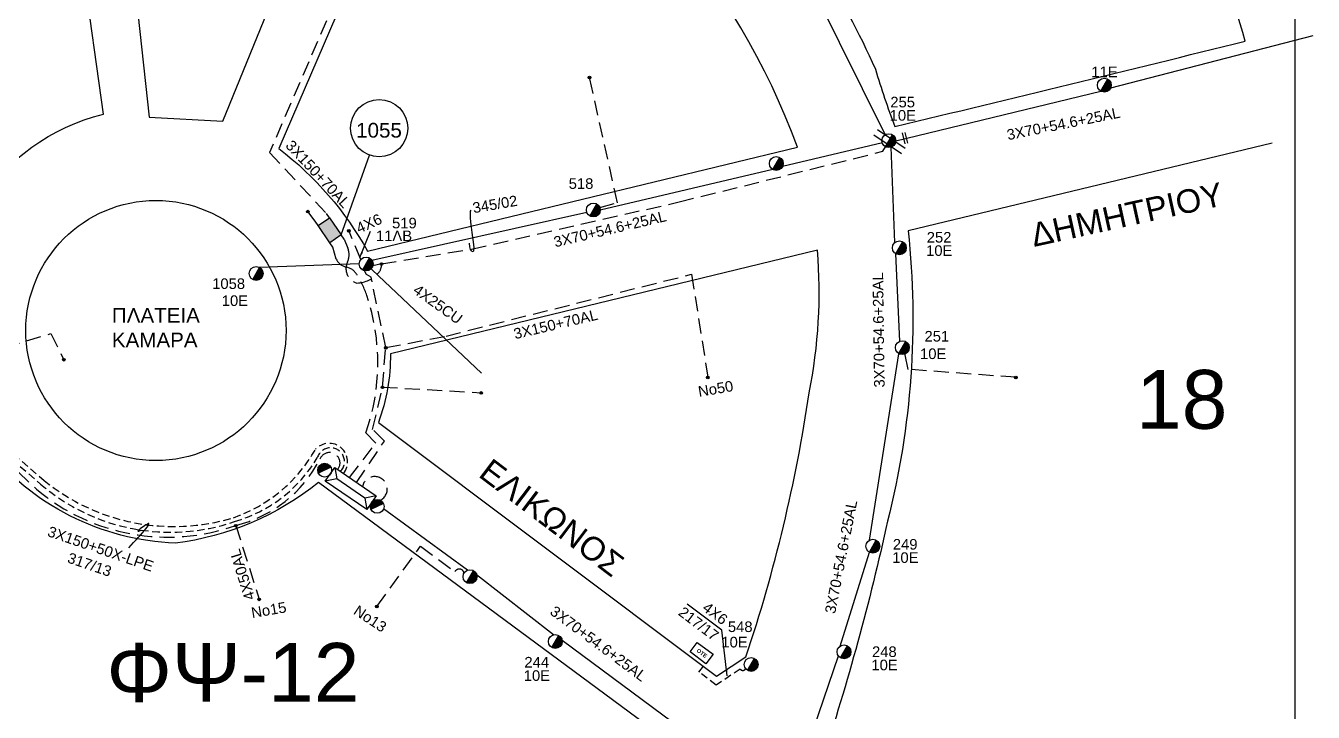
# Model space of a CAD drawing. Header units: millimetres. Extents: x 875 to 3140, y 727 to 1775.
# Drawn here: x 2693.9 to 2912.6, y 945.4 to 1062 of the extents above; entities that cross this region are included whole.
import ezdxf
from ezdxf.enums import TextEntityAlignment as Align

# ---------------------------------------------------------------- set-up
doc = ezdxf.new("R2010")
doc.units = ezdxf.units.MM
doc.linetypes.add('DASHED', pattern=[19.05, 12.7, -6.35])
for name, color, linetype in [('Link Box 4 Διευθύνσεων', 7, 'Continuous'), ('Pillar OTE', 7, 'Continuous'), ('Γέφυρες Εναερίου Δικτύου', 7, 'Continuous'), ('Γυμνά εναέρια ΧΤ (3Φ)   4x50AL', 7, 'Continuous'), ('Επιγραφές - Σχήματα', 7, 'Continuous'), ('Καλώδια ΧΤ   3x150+50AL XLPE', 7, 'DASHED'), ('Καλώδια ΧΤ   3x150+70AL', 7, 'DASHED'), ('Καλώδια ΧΤ   4x25CU', 7, 'DASHED'), ('Μηχανική τομή', 7, 'Continuous'), ('Στύλος ΦΜ', 7, 'Continuous'), ('Στύλος ΦΜ @ 1', 7, 'Continuous'), ('Συνδέσεις', 7, 'Continuous'), ('Συνεστραμμένα ΧΤ   3x70+54.6+25AL', 7, 'SYN_LINE'), ('Τομή', 7, 'Continuous'), ('Υποσταθμός εναέριος 2 στύλων', 7, 'Continuous'), ('Υποσταθμός πόλεως', 7, 'Continuous'), ('Υπόβαθρο ΔΕΗ', 7, 'Continuous'), ('Υπόγεια καλώδια Παροχών ΧΤ   4x50AL', 7, 'DASHED'), ('Υπόγεια καλώδια Παροχών ΧΤ   4x6', 7, 'DASHED')]:
    doc.layers.add(name, color=color, linetype=linetype)
doc.styles.add('ar', font='arial.ttf')
doc.styles.get("Standard").update_dxf_attribs({"font": 'arial.ttf'})
doc.linetypes.add('SYN_LINE', pattern='A,0.5,-0.0001,["/\\/\\/\\/",Standard,S=0.1,R=0,X=0,Y=-0.05],-0.25', length=0.7501)
doc.dimstyles.new('ISO-25', dxfattribs={"dimtxt": 2.5, "dimasz": 2.5, "dimexe": 1.25, "dimexo": 0.625, "dimtad": 1, "dimtxsty": 'Standard', "dimcen": 2.5, "dimadec": 0, "dimazin": 0, "dimtfac": 1, "dimtmove": 0, "dimatfit": 3, "dimfxl": 1, "dimarcsym": 0})

# ---------------------------------------------------------------- blocks, each defined once
blk = doc.blocks.new('ΥΠΑΡΧΩΝ ΤΣΙΜΕΝΤΕΝΙΟΣ ΣΤΥΛΟΣ')
at = {"layer": 'Στύλος ΦΜ'}
blk.add_hatch(color=256, dxfattribs=at).paths.add_polyline_path([(-1.29, -2.28, 0.574793), (2.62, 0, 0.268822), (1.3, 2.27)])
blk.add_line((-1.29, -2.28), (1.3, 2.27), dxfattribs=at)
blk.add_circle((0, 0), 2.62, dxfattribs=at)
at = {"layer": 'Στύλος ΦΜ', "flags": 4}
for tag, p in [('ΑΡΙΘΜΟΣ', (-4.68, 8.05)), ('ΤΥΠΟΣ', (-4.91, 3.03))]:
    blk.add_attdef(tag, p, '', height=4, dxfattribs=at)
blk = doc.blocks.new('ΥΠΟΣΤΑΘΜΟΣ ΕΝΑΕΡΙΟΣ ΕΠΙ 2 ΣΤΥΛΩΝ')
at = {"layer": 'Υποσταθμός εναέριος 2 στύλων', "linetype": 'Continuous'}
for points in [[(-11.97, -2.11, 0.574793), (-8.45, -0.07, 0.268822), (-9.64, 1.98)], [(9.68, -2.15, 0.574793), (13.19, -0.1, 0.268822), (12.01, 1.95)]]:
    blk.add_hatch(color=256, dxfattribs=at).paths.add_polyline_path(points)
for p, q in [((-11.97, -2.11), (-9.64, 1.98)), ((9.68, -2.15), (12.01, 1.95))]:
    blk.add_line(p, q, dxfattribs=at)
for centre in [(-10.81, -0.07), (10.84, -0.1)]:
    blk.add_circle(centre, 2.36, dxfattribs=at)
at = {"layer": 'Υποσταθμός πόλεως', "linetype": 'Continuous', "ltscale": 40}
blk.add_lwpolyline([(-8.57, 2.82), (8.57, 2.82), (8.57, -2.82), (-8.57, -2.82)], close=True, dxfattribs=at)
for points in [[(-5.75, 0), (-8.57, 2.82)], [(-8.57, -2.82), (-5.75, 0)], [(-5.75, 0), (5.75, 0)], [(5.75, 0), (8.57, 2.82)], [(8.57, -2.82), (5.75, 0)]]:
    blk.add_lwpolyline(points, dxfattribs=at)
at = {"layer": 'Υποσταθμός εναέριος 2 στύλων', "ltscale": 40, "flags": 1}
for tag, p in [('ΜΕΤΑΣΧΗΜΑΤΙΣΜΟΣ', (14.09, 2.51)), ('ΙΣΧΥΣ', (14.07, -0.28)), ('ΑΡΙΘΜΟΣ', (14.19, -3))]:
    blk.add_attdef(tag, p, '', height=1.8, dxfattribs=at)
blk = doc.blocks.new('LINK BOX 4 ΑΝΑΧΩΡΗΣΕΩΝ')
at = {"layer": 'Link Box 4 Διευθύνσεων', "ltscale": 40}
blk.add_hatch(color=256, dxfattribs=at).paths.add_polyline_path([(-3.54, 0), (-3.54, -4.67), (3.54, -4.67), (3.54, 0)])
for p, q in [((-3.54, 0), (-5.33, 0)), ((5.33, 0), (3.54, 0)), ((-3.54, -4.67), (-5.33, -4.67)), ((5.33, -4.67), (3.54, -4.67))]:
    blk.add_line(p, q, dxfattribs=at)
blk.add_lwpolyline([(-3.54, -4.67), (-3.54, 0), (3.54, 0), (3.54, -4.67)], close=True, dxfattribs=at)
blk = doc.blocks.new('ΤΟΜΗ')
at = {"layer": 'Τομή', "ltscale": 40}
for p, q in [((-5.68, 0), (5.68, 0)), ((5.68, -2.33), (-5.68, -2.33))]:
    blk.add_line(p, q, dxfattribs=at)
blk = doc.blocks.new('_ΣΥΝΔΕΣΗ')
at = {"layer": 'Συνδέσεις', "linetype": 'SYN_LINE', "ltscale": 40}
blk.add_hatch(color=256, dxfattribs=at).paths.add_polyline_path([(0.5, -0.01, 1), (-0.5, -0.01, 1)])
at = {"layer": 'Συνδέσεις'}
blk.add_circle((0, -0.01), 0.5, dxfattribs=at)
blk = doc.blocks.new('ΜΗΧΑΝΙΚΗ ΤΟΜΗ')
at = {"layer": 'Μηχανική τομή', "ltscale": 40}
for p, q in [((-1.89, 0.78), (1.89, 0.78)), ((1.89, 0), (-1.89, 0))]:
    blk.add_line(p, q, dxfattribs=at)
blk = doc.blocks.new('PILLAR ΟΤΕ')
at = {"layer": 'Pillar OTE', "ltscale": 40}
blk.add_lwpolyline([(-3.31, 2.02), (3.39, 2.02), (3.39, -1.99), (-3.31, -1.99)], close=True, dxfattribs=at)
at = {"layer": 'Pillar OTE', "insert": (-1.81, 0.71), "char_height": 1.3575, "width": 109.961, "attachment_point": 1}
blk.add_mtext('{\\fArial|b1|i0|c161|p34;OTE}', dxfattribs=at)

msp = doc.modelspace()

# ---------------------------------------------------------------- linework, layer by layer
at = {"layer": 'Γέφυρες Εναερίου Δικτύου', "color": 173, "linetype": 'DASHED', "ltscale": 0.2}
msp.add_line((2743.07, 1028.81), (2741.81, 1030.45), dxfattribs=at)
at = {"layer": 'Γέφυρες Εναερίου Δικτύου', "color": 6, "linetype": 'DASHED', "ltscale": 0.2}
for points in [[(2791.43, 1031.18), (2794.45, 1031.95), (2789.67, 1053.28)], [(2862.11, 1002.29), (2843.81, 1003.64), (2843.29, 1006.25)], [(2754.51, 1000.63), (2771.28, 999.68)]]:
    msp.add_lwpolyline(points, dxfattribs=at)
at = {"layer": 'Γέφυρες Εναερίου Δικτύου', "color": 173, "linetype": 'DASHED', "ltscale": 0.2}
msp.add_lwpolyline([(2754.36, 1021.58), (2769.66, 1024.08), (2804.91, 1032.1), (2839.53, 1040.7), (2839.96, 1041.48)], dxfattribs=at)
at = {"layer": 'Γυμνά εναέρια ΧΤ (3Φ)   4x50AL', "color": 1, "linetype": 'DASHED', "ltscale": 0.2}
msp.add_lwpolyline([(2729.61, 977.12), (2733.57, 964.59)], dxfattribs=at)
at = {"layer": 'Επιγραφές - Σχήματα', "ltscale": 20}
msp.add_line((2747.51, 1026.49), (2752.33, 1040.06), dxfattribs=at)
at = {"layer": 'Επιγραφές - Σχήματα'}
msp.add_lwpolyline([(2909.53, 1755.34), (2909.49, 750.1), (911.34, 750.1), (911.34, 1763.72)], dxfattribs=at)
at = {"layer": 'Επιγραφές - Σχήματα', "color": 30, "linetype": 'DASHED', "ltscale": 0.2}
msp.add_lwpolyline([(2753.58, 963.36), (2760.99, 973.58), (2766.81, 969.27)], dxfattribs=at)
at = {"layer": 'Επιγραφές - Σχήματα', "ltscale": 20}
msp.add_circle((2753.96, 1044.64), 4.86, dxfattribs=at)
at = {"layer": 'Επιγραφές - Σχήματα', "color": 30, "linetype": 'DASHED', "ltscale": 0.2}
for centre, radius, start, end in [((2753.19, 983.3), 2.13, 296.689, 168.2234), ((2767.55, 968.88), 0.83, 8.9008, 152.3376)]:
    msp.add_arc(centre, radius, start, end, dxfattribs=at)
at = {"layer": 'Επιγραφές - Σχήματα', "color": 0, "ltscale": 0.2}
msp.add_spline([(2711.41, 973.3), (2714.32, 977.21), (2713.02, 976.14), (2713.54, 976.32)], degree=3, dxfattribs=at)
at = {"layer": 'Καλώδια ΧΤ   3x150+50AL XLPE', "color": 173, "linetype": 'DASHED', "ltscale": 0.2}
for points in [[(2748.02, 1025.76), (2748.63, 1024.27, -0.210506), (2748.56, 1021.87, 0.461764), (2750.16, 1018.32, 0.214189), (2753.88, 1020.11, 0.194346), (2754.36, 1021.58), (2752.87, 1021.26)], [(2748.92, 985.24), (2753.37, 991.12), (2751.7, 992.83), (2751.7, 992.83, 0.16533), (2751.87, 1016.21, 0.049146), (2750.2, 1019.7, 0.203847), (2748.33, 1021.05, -0.226083), (2746.67, 1022.35), (2746.1, 1024.43)]]:
    msp.add_lwpolyline(points, format="xyb", dxfattribs=at)
at = {"layer": 'Καλώδια ΧΤ   3x150+50AL XLPE', "color": 62, "linetype": 'DASHED', "ltscale": 0.1}
msp.add_lwpolyline([(2600.93, 978.76, 0.914629), (2602.08, 979.51), (2640.65, 991.32, 0.632217), (2643.24, 992.21), (2655.11, 995.73, 0.625), (2658.01, 996.91), (2676.31, 1002.55, 0.39645), (2680.08, 1002.38), (2682.92, 991.86), (2687.49, 992.91), (2697.02, 984.76, 0.24907), (2729.18, 978.43, 0.183846), (2743.14, 990.07, -0.966661), (2747.89, 985.94, -1.126015)], format="xyb", dxfattribs=at)
at = {"layer": 'Καλώδια ΧΤ   3x150+50AL XLPE', "color": 1, "linetype": 'DASHED', "ltscale": 0.2}
msp.add_lwpolyline([(2678.46, 1003.76, -0.882541), (2677.43, 1002.41), (2681.01, 989.99), (2687.08, 991.45), (2695.73, 983.27, 0.266409), (2729.61, 977.12, 0.215934), (2743.89, 988.38, -1.165462), (2746.91, 986.62, 1.745336)], format="xyb", dxfattribs=at)
at = {"layer": 'Καλώδια ΧΤ   3x150+50AL XLPE', "color": 5, "linetype": 'DASHED', "ltscale": 0.1}
msp.add_lwpolyline([(2574.98, 970.61, 0.852448), (2576.77, 971.06), (2598.56, 978.13, 0.565609), (2602.54, 978.76), (2640.49, 990.35, 0.417592), (2644.25, 991.55), (2655.97, 994.72, 0.477128), (2658.68, 995.83), (2676.58, 1001.56, 0.209543), (2679.27, 1001.24), (2682.03, 991), (2687.24, 992.16), (2687.24, 992.16), (2696.43, 984.15, 0.265909), (2729.4, 977.78, 0.190288), (2743.44, 988.61, -1.277812), (2747.4, 986.31, -1.13573)], format="xyb", dxfattribs=at)
at = {"layer": 'Καλώδια ΧΤ   3x150+70AL', "color": 2, "ltscale": 0.2}
msp.add_lwpolyline([(2771.22, 1123.38), (2766.16, 1111.85), (2735.32, 1040.48), (2744.99, 1030.14)], dxfattribs=at)
at = {"layer": 'Καλώδια ΧΤ   3x150+70AL', "color": 6, "ltscale": 0.2}
for points in [[(2750.1, 984.42), (2754.84, 991.45), (2752.84, 993.44), (2754.51, 1000.63), (2755.07, 1007.34), (2765.33, 1009.31), (2807.02, 1019.8), (2809.77, 1002.31)], [(2755.07, 1007.34), (2752.58, 1019.34), (2751.81, 1019.76), (2751.47, 1020.4)]]:
    msp.add_lwpolyline(points, dxfattribs=at)
at = {"layer": 'Καλώδια ΧΤ   4x25CU', "color": 6, "linetype": 'SYN_LINE', "ltscale": 20}
msp.add_line((2751.73, 1021.55), (2771.31, 1002.97), dxfattribs=at)
at = {"layer": 'Καλώδια ΧΤ   4x25CU', "color": 1, "linetype": 'DASHED', "ltscale": 0.2}
msp.add_lwpolyline([(2678.49, 1004.7), (2679.49, 1004.01), (2698.2, 1009.74), (2700.37, 1005.28)], dxfattribs=at)
at = {"layer": 'Συνεστραμμένα ΧΤ   3x70+54.6+25AL', "color": 173, "ltscale": 20}
for points in [[(2828.19, 1067.2), (2839.89, 1043.49)], [(2878.24, 1051.51), (2912.63, 1060.41)], [(2841.72, 1042.48), (2876.56, 1050.91)]]:
    msp.add_lwpolyline(points, dxfattribs=at)
at = {"layer": 'Συνεστραμμένα ΧΤ   3x70+54.6+25AL', "color": 6, "ltscale": 20}
for points in [[(2839.43, 1042.12), (2822.47, 1038.11)], [(2841.54, 1025.18), (2840.9, 1041.38)], [(2820.83, 1037.61), (2791.52, 1030.72)], [(2789.23, 1030.33), (2752.73, 1022.17)], [(2750.55, 1021.57), (2733.63, 1020.95)], [(2842.41, 1008.44), (2841.73, 1023.28)], [(2837.23, 974.6), (2842.25, 1006.31)], [(2832.26, 956.6), (2837.24, 972.55)], [(2826.94, 940.18), (2831.96, 954.93)]]:
    msp.add_lwpolyline(points, dxfattribs=at)
at = {"layer": 'Συνεστραμμένα ΧΤ   3x70+54.6+25AL', "color": 30, "ltscale": 20}
for points in [[(2768.94, 969.5), (2754.71, 979.95)], [(2783.54, 958.53), (2770.51, 968.73)], [(2805.42, 942.46), (2785.04, 957.56)]]:
    msp.add_lwpolyline(points, dxfattribs=at)
at = {"layer": 'Υπόβαθρο ΔΕΗ'}
for points in [[(2901.08, 1059.42, 0.084545), (2879.87, 1103.54, 0.085013), (2852.27, 1133.99, 0.069695), (2818.64, 1157.94, 0.100873), (2790.14, 1165.99), (2773.3, 1124.67, -0.123894), (2816.32, 1088.99, -0.075486), (2838.25, 1054.66, 0.020938), (2841.57, 1044.92, 0.001567), (2901.08, 1059.42, -0.873285)], [(2464.9, 1137.51), (2515.27, 994.65), (2523.71, 970.83), (2544.91, 963.13), (2633.41, 992.19), (2680.43, 1006.7, -0.388703), (2707.12, 1047.02), (2696.77, 1121.18, 0.107065), (2639.05, 1099.91, -0.239789), (2664.01, 1064.39, -0.309908), (2644.56, 1034.4, -0.164304), (2617.66, 1033.84, 0.250186)], [(2706.69, 1121.99), (2714.9, 1046.53), (2727.38, 1045.83), (2756, 1116.03, 0.081343), (2706.69, 1121.99, 7.281919)], [(2767.84, 1107.97), (2765.04, 1106.43), (2736.92, 1041.16, -0.103303), (2751.99, 1023.71), (2825.01, 1041.42, 0.179856), (2767.84, 1107.97, -9.050308)], [(2905.62, 1042.1), (2843.81, 1027.2, -0.089138), (2840.32, 977.87, -0.025365), (2829.15, 937.04), (2881.38, 897.31), (2894.1, 887.82, 0.139334), (2901.98, 902.5, 5.996042)], [(2804.22, 939.62), (2743.65, 984.44, -0.14111), (2719.35, 974.12, -0.219496), (2687.08, 990.49), (2651.08, 978.76)]]:
    msp.add_lwpolyline(points, format="xyb", dxfattribs=at)
msp.add_lwpolyline([(2828.41, 1023.9), (2755.85, 1006.29, -0.092449), (2753.82, 994.62), (2811.26, 951.48), (2816.25, 954.8, 0.044551), (2827, 999.68, 0.069365)], format="xyb", close=True, dxfattribs=at)
msp.add_lwpolyline([(2812.16, 959.32), (2806.25, 963.76)], dxfattribs=at)
msp.add_circle((2716.03, 1010.25), 22.1, dxfattribs=at)
msp.add_open_spline([(2769.54, 1030.7), (2769.1, 1030.7), (2770.32, 1023.55), (2769.77, 1023.55), (2769.38, 1024.03), (2769.29, 1025.11)], degree=3, dxfattribs=at)
at = {"layer": 'Υπόγεια καλώδια Παροχών ΧΤ   4x6', "color": 6, "ltscale": 0.2}
msp.add_lwpolyline([(2750.81, 1022.3), (2748.8, 1027.23)], dxfattribs=at)
at = {"layer": 'Υπόγεια καλώδια Παροχών ΧΤ   4x6', "color": 6, "linetype": 'DASHED', "ltscale": 0.1}
msp.add_lwpolyline([(2816.2, 952.78, -0.589339), (2815.3, 952.71), (2811.22, 950), (2808.28, 952.21), (2809.28, 953.55)], format="xyb", dxfattribs=at)

# ---------------------------------------------------------------- block references
at = {"layer": 'Link Box 4 Διευθύνσεων', "xscale": 0.5000000000000273, "yscale": 0.5000000000000273, "zscale": 0.5000000000000273, "rotation": 304.6867625652131}
msp.add_blockref('LINK BOX 4 ΑΝΑΧΩΡΗΣΕΩΝ', (2746.5, 1027.95), dxfattribs=at)
at = {"layer": 'Pillar OTE', "xscale": 0.4999999999999998, "yscale": 0.4999999999999998, "zscale": 0.4999999999999998, "rotation": 322.9041488185518}
msp.add_blockref('PILLAR ΟΤΕ', (2808.71, 955.43), dxfattribs=at)
at = {"layer": 'Μηχανική τομή', "xscale": 0.5000000000001322, "yscale": 0.5000000000001322, "zscale": 0.5000000000001322, "rotation": 284.0934608517263}
msp.add_blockref('ΜΗΧΑΝΙΚΗ ΤΟΜΗ', (2843.08, 1042.91), dxfattribs=at)
at = {"layer": 'Στύλος ΦΜ @ 1', "ltscale": 40}
ref = msp.add_blockref('ΥΠΑΡΧΩΝ ΤΣΙΜΕΝΤΕΝΙΟΣ ΣΤΥΛΟΣ', (2877.14, 1051.94), dxfattribs=dict(at, xscale=0.4499999999998181, yscale=0.4499999999998181, zscale=0.4499999999998181))
ref.add_attrib('ΤΥΠΟΣ', '11E', (2874.93, 1053.3), dxfattribs={"layer": 'Στύλος ΦΜ', "height": 1.8, "flags": 4})
ref = msp.add_blockref('ΥΠΑΡΧΩΝ ΤΣΙΜΕΝΤΕΝΙΟΣ ΣΤΥΛΟΣ', (2840.54, 1042.51), dxfattribs=dict(at, xscale=0.4499999999998181, yscale=0.4499999999998181, zscale=0.4499999999998181))
ref.add_attrib('ΤΥΠΟΣ', '10E', (2840.67, 1045.91), dxfattribs={"layer": 'Στύλος ΦΜ', "height": 1.8, "flags": 4})
ref.add_attrib('ΑΡΙΘΜΟΣ', '255', (2840.78, 1048.17), dxfattribs={"layer": 'Στύλος ΦΜ', "height": 1.8, "flags": 4})
at = {"layer": 'Στύλος ΦΜ @ 1', "ltscale": 40, "xscale": 0.4499999999998181, "yscale": 0.4499999999998181, "zscale": 0.4499999999998181}
for p in [(2821.41, 1038.63), (2769.38, 968.41)]:
    msp.add_blockref('ΥΠΑΡΧΩΝ ΤΣΙΜΕΝΤΕΝΙΟΣ ΣΤΥΛΟΣ', p, dxfattribs=at)
at = {"layer": 'Στύλος ΦΜ @ 1', "ltscale": 40}
ref = msp.add_blockref('ΥΠΑΡΧΩΝ ΤΣΙΜΕΝΤΕΝΙΟΣ ΣΤΥΛΟΣ', (2790.34, 1030.73), dxfattribs=dict(at, xscale=0.4499999999998181, yscale=0.4499999999998181, zscale=0.4499999999998181))
ref.add_attrib('ΤΥΠΟΣ', '518', (2786.15, 1034.32), dxfattribs={"layer": 'Στύλος ΦΜ', "height": 1.8, "flags": 4})
ref = msp.add_blockref('ΥΠΑΡΧΩΝ ΤΣΙΜΕΝΤΕΝΙΟΣ ΣΤΥΛΟΣ', (2751.73, 1021.55), dxfattribs=dict(at, xscale=0.4499999999998181, yscale=0.4499999999998181, zscale=0.4499999999998181))
ref.add_attrib('ΤΥΠΟΣ', '11ΛΒ', (2753.4, 1025.44), dxfattribs={"layer": 'Στύλος ΦΜ', "height": 1.8, "flags": 4})
ref.add_attrib('ΑΡΙΘΜΟΣ', '519', (2756.14, 1027.61), dxfattribs={"layer": 'Στύλος ΦΜ', "height": 1.8, "flags": 4})
ref = msp.add_blockref('ΥΠΑΡΧΩΝ ΤΣΙΜΕΝΤΕΝΙΟΣ ΣΤΥΛΟΣ', (2842.32, 1024.3), dxfattribs=dict(at, xscale=0.4499999999998181, yscale=0.4499999999998181, zscale=0.4499999999998181))
ref.add_attrib('ΤΥΠΟΣ', '10E', (2846.86, 1022.93), dxfattribs={"layer": 'Στύλος ΦΜ', "height": 1.8, "flags": 4})
ref.add_attrib('ΑΡΙΘΜΟΣ', '252', (2846.97, 1025.19), dxfattribs={"layer": 'Στύλος ΦΜ', "height": 1.8, "flags": 4})
ref = msp.add_blockref('ΥΠΑΡΧΩΝ ΤΣΙΜΕΝΤΕΝΙΟΣ ΣΤΥΛΟΣ', (2733.05, 1019.93), dxfattribs=dict(at, xscale=0.4499999999998181, yscale=0.4499999999998181, zscale=0.4499999999998181))
ref.add_attrib('ΤΥΠΟΣ', '10Ε', (2727.21, 1014.42), dxfattribs={"layer": 'Στύλος ΦΜ', "height": 1.8, "flags": 4})
ref.add_attrib('ΑΡΙΘΜΟΣ', '1058', (2725.58, 1017.31), dxfattribs={"layer": 'Στύλος ΦΜ', "height": 1.8, "flags": 4})
ref = msp.add_blockref('ΥΠΑΡΧΩΝ ΤΣΙΜΕΝΤΕΝΙΟΣ ΣΤΥΛΟΣ', (2842.83, 1007.34), dxfattribs=dict(at, xscale=0.4499999999998181, yscale=0.4499999999998181, zscale=0.4499999999998181))
ref.add_attrib('ΤΥΠΟΣ', '10Ε', (2845.83, 1005.4), dxfattribs={"layer": 'Στύλος ΦΜ', "height": 1.8, "flags": 4})
ref.add_attrib('ΑΡΙΘΜΟΣ', '251', (2846.59, 1008.37), dxfattribs={"layer": 'Στύλος ΦΜ', "height": 1.8, "flags": 4})
ref = msp.add_blockref('ΥΠΑΡΧΩΝ ΤΣΙΜΕΝΤΕΝΙΟΣ ΣΤΥΛΟΣ', (2837.82, 973.58), dxfattribs=dict(at, xscale=0.4499999999998181, yscale=0.4499999999998181, zscale=0.4499999999998181))
ref.add_attrib('ΤΥΠΟΣ', '10E', (2841.1, 970.75), dxfattribs={"layer": 'Στύλος ΦΜ', "height": 1.8, "flags": 4})
ref.add_attrib('ΑΡΙΘΜΟΣ', '249', (2841.21, 973.01), dxfattribs={"layer": 'Στύλος ΦΜ', "height": 1.8, "flags": 4})
ref = msp.add_blockref('ΥΠΑΡΧΩΝ ΤΣΙΜΕΝΤΕΝΙΟΣ ΣΤΥΛΟΣ', (2817.13, 953.5), dxfattribs=dict(at, xscale=0.4499999999998181, yscale=0.4499999999998181, zscale=0.4499999999998181))
ref.add_attrib('ΤΥΠΟΣ', '10E', (2812.08, 956.39), dxfattribs={"layer": 'Στύλος ΦΜ', "height": 1.8, "flags": 4})
ref.add_attrib('ΑΡΙΘΜΟΣ', '548', (2813.19, 959), dxfattribs={"layer": 'Στύλος ΦΜ', "height": 1.8, "flags": 4})
ref = msp.add_blockref('ΥΠΑΡΧΩΝ ΤΣΙΜΕΝΤΕΝΙΟΣ ΣΤΥΛΟΣ', (2783.87, 957.4), dxfattribs=dict(at, xscale=0.4499999999998181, yscale=0.4499999999998181, zscale=0.4499999999998181))
ref.add_attrib('ΤΥΠΟΣ', '10E', (2778.51, 950.7), dxfattribs={"layer": 'Στύλος ΦΜ', "height": 1.8, "flags": 4})
ref.add_attrib('ΑΡΙΘΜΟΣ', '244', (2778.62, 952.97), dxfattribs={"layer": 'Στύλος ΦΜ', "height": 1.8, "flags": 4})
ref = msp.add_blockref('ΥΠΑΡΧΩΝ ΤΣΙΜΕΝΤΕΝΙΟΣ ΣΤΥΛΟΣ', (2832.92, 955.62), dxfattribs=dict(at, xscale=0.4499999999998181, yscale=0.4499999999998181, zscale=0.4499999999998181))
ref.add_attrib('ΤΥΠΟΣ', '10E', (2837.57, 952.5), dxfattribs={"layer": 'Στύλος ΦΜ', "height": 1.8, "flags": 4})
ref.add_attrib('ΑΡΙΘΜΟΣ', '248', (2837.67, 954.76), dxfattribs={"layer": 'Στύλος ΦΜ', "height": 1.8, "flags": 4})
at = {"layer": 'Συνδέσεις', "xscale": 0.4500000000000455, "yscale": 0.4500000000000455, "zscale": 0.4500000000000455}
for p in [(2789.67, 1053.24), (2741.82, 1030.46), (2748.79, 1027.19), (2754.36, 1021.55), (2755.07, 1007.31), (2700.37, 1005.29), (2809.76, 1002.27), (2862.11, 1002.25), (2754.51, 1000.6), (2771.27, 999.64), (2729.6, 977.08), (2733.57, 964.56), (2753.57, 963.33)]:
    msp.add_blockref('_ΣΥΝΔΕΣΗ', p, dxfattribs=at)
at = {"layer": 'Τομή', "xscale": 0.499999999999949, "yscale": 0.499999999999949, "zscale": 0.499999999999949, "rotation": 326.1925542496035}
msp.add_blockref('ΤΟΜΗ', (2840.97, 1042.83), dxfattribs=at)
at = {"layer": 'Υποσταθμός εναέριος 2 στύλων', "xscale": 0.5000000000000124, "yscale": 0.5000000000000124, "zscale": 0.5000000000000124, "rotation": 145.5234718270272}
msp.add_blockref('ΥΠΟΣΤΑΘΜΟΣ ΕΝΑΕΡΙΟΣ ΕΠΙ 2 ΣΤΥΛΩΝ', (2749.13, 983.39), dxfattribs=at)

# ---------------------------------------------------------------- texts
at = {"layer": 'Γυμνά εναέρια ΧΤ (3Φ)   4x50AL', "ltscale": 20}
msp.add_text('4X50AL', height=1.8, rotation=107.3331, dxfattribs=at).set_placement((2730.7, 968.75), align=Align.MIDDLE)
at = {"layer": 'Επιγραφές - Σχήματα', "ltscale": 20, "attachment_point": 1, "style": 'ar'}
for s, insert, char_height, width in [('1055', (2750.04, 1045.53), 2.5, 5.7126), ('ΠΛΑΤΕΙΑ \\PΚΑΜΑΡΑ', (2708.55, 1014.06), 2.5, 17.4303), ('18', (2882.51, 1003.54), 10, 19.3816), ('ΦΨ-12', (2707.61, 957.14), 10, 19.3816)]:
    msp.add_mtext(s, dxfattribs=dict(at, insert=insert, char_height=char_height, width=width))
for s, insert, char_height, width, rotation in [('ΔΗΜΗΤΡΙΟΥ', (2864.31, 1028.35), 4, 52.7283, 12.3916), ('345/02', (2769.69, 1031.95), 1.8, 7.4435, 9.6828), ('Νο50', (2807.99, 1000.74), 1.8, 7.4435, 9.6828), ('ΕΛΙΚΩΝΟΣ', (2773.04, 988.73), 4, 61.3171, 322.8315), ('Νο15', (2732.08, 963.14), 1.8, 7.4435, 9.6828), ('Νο13', (2750.43, 963.68), 1.8, 7.4435, 326.4232)]:
    msp.add_mtext(s, dxfattribs=dict(at, insert=insert, char_height=char_height, width=width, rotation=rotation))
at = {"layer": 'Επιγραφές - Σχήματα', "color": 0, "ltscale": 0.2, "insert": (2701.42, 972.57), "char_height": 1.8, "attachment_point": 1, "rotation": 341.0172, "style": 'ar'}
msp.add_mtext_dynamic_manual_height_columns('317/13', width=10.6709, gutter_width=9, heights=[0], dxfattribs=at)
at = {"layer": 'Καλώδια ΧΤ   3x150+50AL XLPE', "color": 0, "ltscale": 0.2, "insert": (2698.05, 977.05), "char_height": 1.8, "attachment_point": 1, "rotation": 341.0172, "style": 'ar'}
msp.add_mtext_dynamic_manual_height_columns('3X150+50X-LPE', width=16.0887, gutter_width=9, heights=[0], dxfattribs=at)
at = {"layer": 'Καλώδια ΧΤ   3x150+70AL', "ltscale": 0.2}
msp.add_text('3X150+70AL', height=1.8, rotation=13.3317, dxfattribs=at).set_placement((2783.94, 1011.32), align=Align.MIDDLE)
at = {"layer": 'Καλώδια ΧΤ   3x150+70AL', "ltscale": 0.2, "insert": (2739.23, 1042.8), "char_height": 1.8, "width": 10.7989, "attachment_point": 1, "rotation": 313.1051}
msp.add_mtext('3Χ150+70AL', dxfattribs=at)
at = {"layer": 'Συνεστραμμένα ΧΤ   3x70+54.6+25AL', "ltscale": 20}
for rotation, p in [(11.3768, (2870.19, 1045.4)), (13.2461, (2793.16, 1027.5)), (90.7964, (2838.79, 1010.34)), (78.8868, (2832.41, 971.79)), (323.4294, (2791.2, 957.04))]:
    msp.add_text('3X70+54.6+25AL', height=1.8, rotation=rotation, dxfattribs=at).set_placement(p, align=Align.MIDDLE)
at = {"layer": 'Υπόγεια καλώδια Παροχών ΧΤ   4x50AL', "color": 7, "char_height": 1.8, "attachment_point": 1, "rotation": 323}
for s, insert in [('217/17', (2805.7, 963.45)), ('4X6', (2809.79, 964.24))]:
    msp.add_mtext_dynamic_manual_height_columns(s, width=1.8, gutter_width=12.5, heights=[0.0453], dxfattribs=dict(at, insert=insert))
at = {"layer": 'Υπόγεια καλώδια Παροχών ΧΤ   4x6', "ltscale": 20, "char_height": 1.8, "width": 7.4231, "attachment_point": 1, "style": 'ar'}
for s, insert, rotation in [('4Χ6', (2749.81, 1028.35), 24.1632), ('4Χ25CU', (2760.6, 1018.22), 324.2712)]:
    msp.add_mtext(s, dxfattribs=dict(at, insert=insert, rotation=rotation))

# ---------------------------------------------------------------- leaders
at = {"layer": 'Επιγραφές - Σχήματα', "ltscale": 40}
for points in [[(2750.68, 1022.63), (2752.49, 1027.14)], [(2813.04, 951.58), (2812.16, 959.32)]]:
    msp.add_leader(points, dimstyle='ISO-25', override={"dimasz": 1, "dimtad": 0}, dxfattribs=at)

doc.saveas('drawing.dxf')
